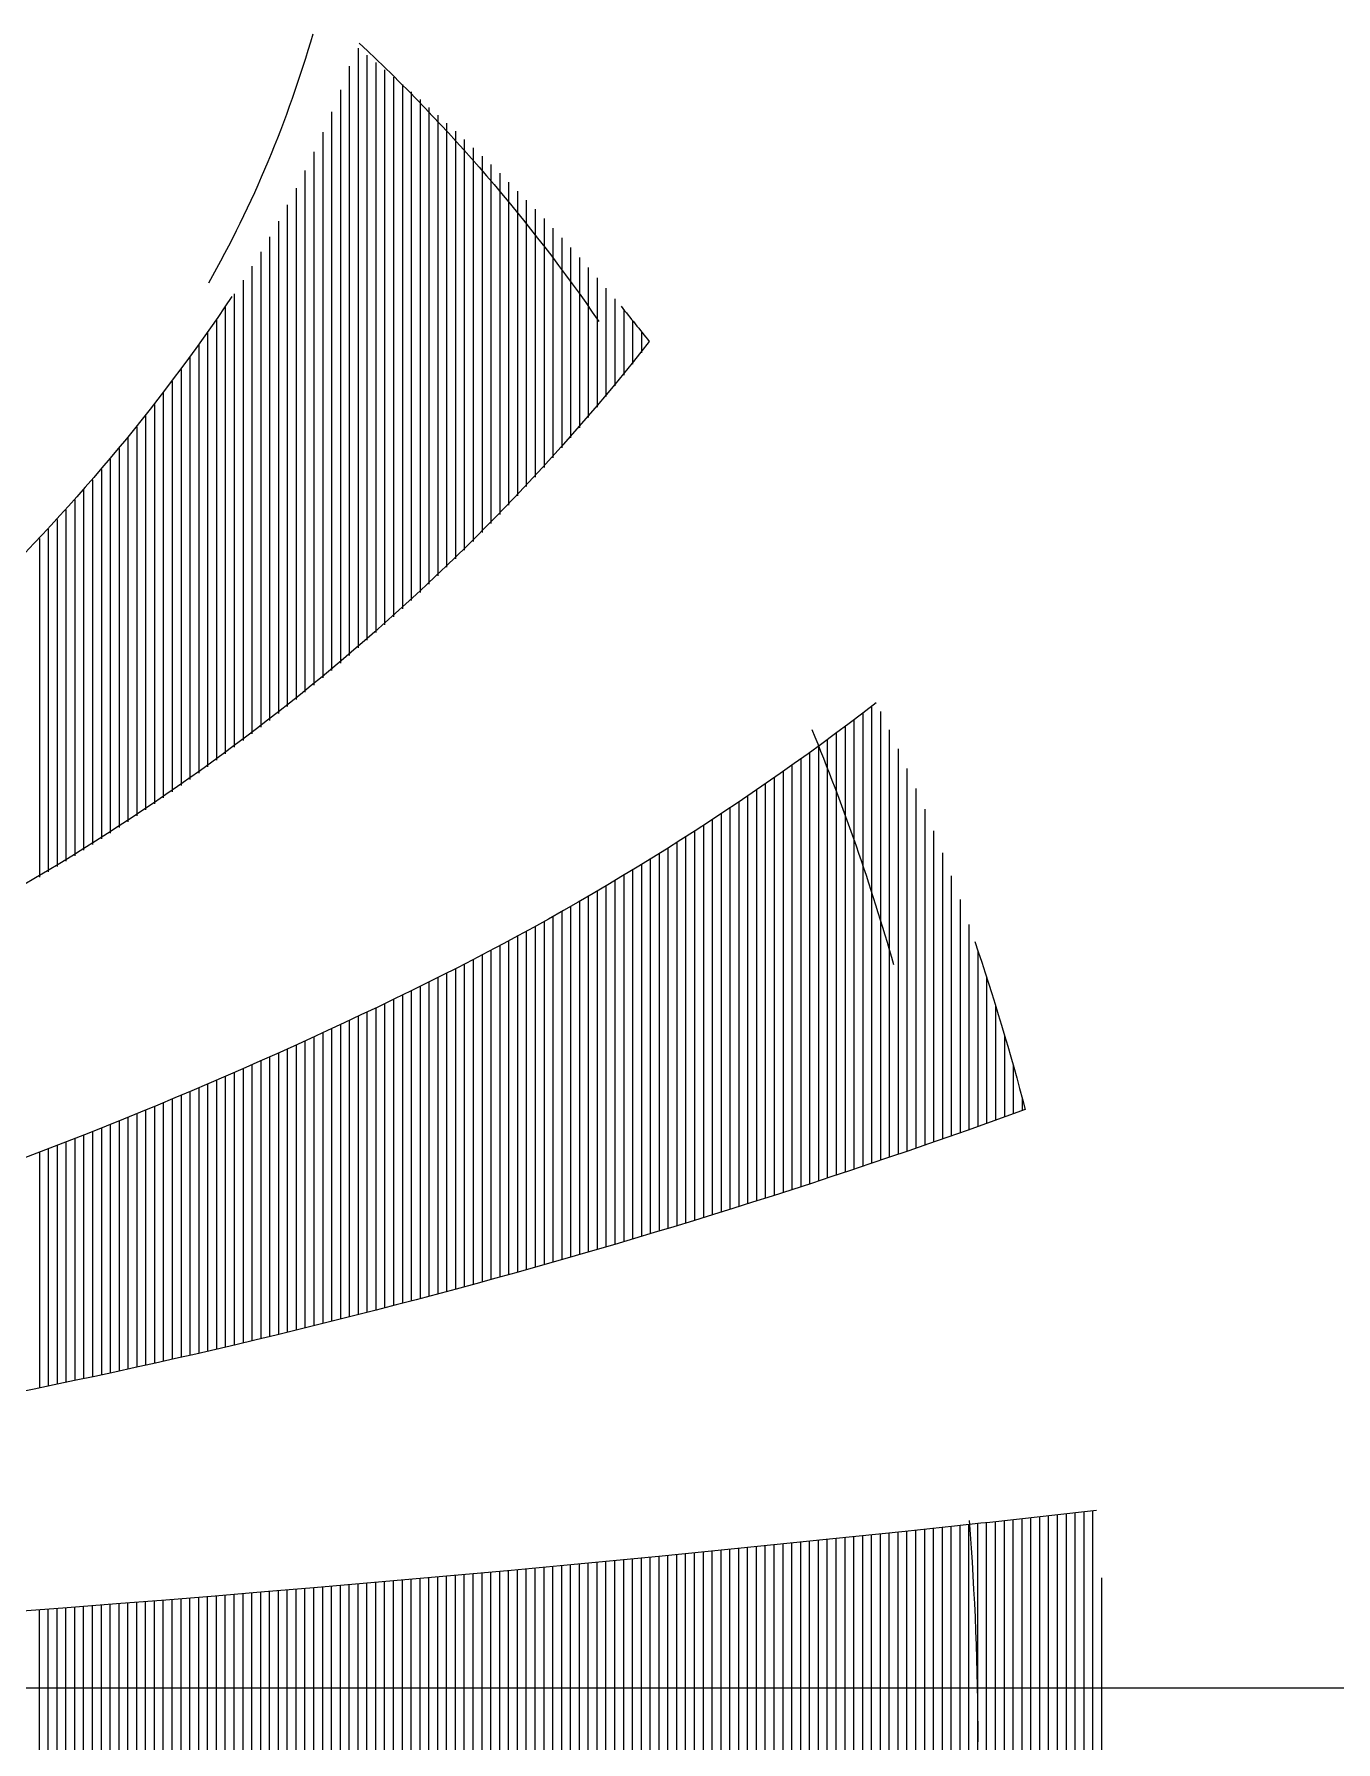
# Model space of a CAD drawing. Header units: millimetres. Extents: x -129 to 3172, y -143 to 919.
# Drawn here: x -51.93173 to -51.92743, y 35.18636 to 35.192 of the extents above; entities that cross this region are included whole.
import ezdxf

# ---------------------------------------------------------------- set-up
doc = ezdxf.new("R2010")
doc.units = ezdxf.units.MM
doc.header["$LTSCALE"] = 0.1
doc.layers.add('E-GENERAL', color=8, linetype='Continuous')

# ---------------------------------------------------------------- blocks, each defined once
blk = doc.blocks.new('AUDIT_I_120515110311-0')
at = {"color": 0}
for centre, radius, start, end in [((2.227042382415675, 0.3174610329792813), 0.007735167211779, 143.1301023515651, 144.3249164006241), ((2.229173973750673, 0.316798832448967), 0.0099672494595934, 162.7420614859016, 166.4473228851463), ((2.225493855510646, 0.3669748225497642), 0.0497151907381829, 262.7774601473707, 263.3361379169091)]:
    blk.add_arc(centre, radius, start, end, dxfattribs=at)
blk = doc.blocks.new('*X75')
at = {"color": 0}
for p, q in [((61.81067612242082, 97.4), (69.89294717258939, 97.4)), ((60.42539099744624, 97.2), (71.54377075902231, 97.2)), ((60.45062686815139, 97), (71.51853488831705, 97)), ((60.47573917191335, 96.8), (71.4934225845551, 96.8)), ((60.50072793703669, 96.6), (71.46843381943165, 96.6)), ((60.52559319167847, 96.4), (71.44356856478987, 96.4)), ((60.55033496384807, 96.2), (71.4188267926204, 96.2)), ((60.57495328140692, 96), (71.39420847506143, 96)), ((60.59944817206986, 95.8), (71.3697135843986, 95.8)), ((60.62381966340375, 95.6), (71.34534209306469, 95.6)), ((60.64806778282912, 95.4), (71.32109397363932, 95.4)), ((60.67219255761916, 95.2), (71.2969691988493, 95.2)), ((60.69619401490046, 95), (71.27296774156785, 95)), ((60.72007218165333, 94.80000000000003), (71.24908957481512, 94.80000000000003)), ((60.74382708471137, 94.6), (71.22533467175708, 94.6)), ((60.76745875076188, 94.4), (71.20170300570645, 94.4)), ((60.79096720634641, 94.2), (71.17819455012193, 94.2)), ((60.8143559499565, 94), (71.15480580651183, 94)), ((60.83766636899373, 93.8), (71.13149538747462, 93.8)), ((60.86091050862797, 93.6), (71.10825124784037, 93.6)), ((60.88408837641418, 93.4), (71.08507338005415, 93.4)), ((60.90719997988526, 93.2), (71.06196177658308, 93.2)), ((60.9302453265509, 93), (71.03891642991744, 93)), ((60.95322442389897, 92.8), (71.01593733256937, 92.8)), ((60.9761372793937, 92.6), (70.99302447707464, 92.6)), ((60.99898390047747, 92.4), (70.97017785599088, 92.4)), ((61.0217642945695, 92.2), (70.94739746189884, 92.2)), ((61.04447846906669, 92), (70.92468328740166, 92)), ((61.06712643134324, 91.8), (70.9020353251251, 91.8)), ((61.08970818875103, 91.6), (70.87945356771729, 91.6)), ((61.11222374861881, 91.4), (70.85693800784951, 91.4)), ((61.13467311825343, 91.2), (70.8344886382149, 91.2)), ((61.15705630493857, 91), (70.81210545152977, 91)), ((61.17937331593566, 90.8), (70.78978844053267, 90.8)), ((61.20162415848381, 90.6), (70.76753759798453, 90.6)), ((61.2238088397994, 90.4), (70.74535291666893, 90.4)), ((61.24592736707609, 90.2), (70.72323438939225, 90.2)), ((61.26797974748547, 90), (70.70118200898288, 90)), ((61.28996598817639, 89.80000000000003), (70.67919576829195, 89.80000000000003)), ((61.31188609627542, 89.59999999999998), (70.65727566019291, 89.59999999999998)), ((61.33374007888619, 89.40000000000003), (70.63542167758237, 89.40000000000003)), ((61.35552794309067, 89.19999999999997), (70.61363381337763, 89.19999999999997)), ((61.37724969594774, 89), (70.59191206052058, 89)), ((61.3989053444941, 88.8), (70.57025641197447, 88.8)), ((61.420494895744, 88.60000000000002), (70.54866686072432, 88.60000000000002)), ((61.44201835668991, 88.40000000000002), (70.52714339977865, 88.40000000000002)), ((61.46347573430057, 88.2), (70.50568602216799, 88.2)), ((61.48486703552316, 88), (70.48429472094517, 88)), ((61.50619226728304, 87.80000000000003), (70.4629694891853, 87.80000000000003)), ((61.52745143648235, 87.60000000000004), (70.44171031998599, 87.60000000000004)), ((61.54864455000097, 87.4), (70.42051720646737, 87.4)), ((61.56977161469693, 87.2), (70.39939014177139, 87.2)), ((61.5908326374056, 87), (70.37832911906298, 87)), ((61.61182762493989, 86.80000000000004), (70.35733413152866, 86.80000000000004)), ((61.63275658409065, 86.60000000000002), (70.33640517237768, 86.60000000000002)), ((61.65361952162675, 86.4), (70.3155422348416, 86.4)), ((61.67441644429437, 86.2), (70.29474531217397, 86.2)), ((61.69514735881739, 86), (70.27401439765094, 86)), ((61.7158122718979, 85.80000000000003), (70.25334948457042, 85.80000000000003)), ((61.73641119021499, 85.6), (70.23275056625357, 85.6)), ((61.75694412042594, 85.4), (70.2122176360424, 85.4)), ((61.7774110691664, 85.20000000000002), (70.1917506873019, 85.20000000000002)), ((61.79781204304891, 85), (70.17134971341943, 85)), ((61.81814704866382, 84.80000000000003), (70.15101470780449, 84.80000000000003)), ((61.83841609258024, 84.59999999999998), (70.13074566388809, 84.59999999999998)), ((61.858619181344, 84.40000000000003), (70.11054257512455, 84.40000000000003)), ((61.8787563214796, 84.19999999999997), (70.09040543498895, 84.19999999999997)), ((61.89882751948879, 84), (70.07033423697976, 84)), ((61.91883278185152, 83.8), (70.05032897461683, 83.8)), ((61.9387721150256, 83.60000000000002), (70.03038964144298, 83.60000000000002)), ((61.95864552544639, 83.40000000000002), (70.01051623102217, 83.40000000000002)), ((61.97845301952771, 83.2), (69.99070873694086, 83.2)), ((61.99819460366074, 83), (69.9709671528076, 83)), ((62.01787028421496, 82.80000000000003), (69.95129147225337, 82.80000000000003)), ((62.03748006753767, 82.60000000000002), (69.93168168893067, 82.60000000000002)), ((62.05702395995354, 82.4), (69.9121377965148, 82.4)), ((62.07650196776603, 82.2), (69.8926597887023, 82.2)), ((62.09591409725635, 82), (69.87324765921198, 82)), ((62.11526035468342, 81.80000000000003), (69.85390140178492, 81.80000000000003)), ((62.13454074628407, 81.60000000000002), (69.83462101018449, 81.60000000000002)), ((62.1537552782729, 81.4), (69.81540647819541, 81.4)), ((62.17290395684383, 81.2), (69.79625779962453, 81.2)), ((62.19198678816701, 81), (69.77717496830132, 81)), ((62.21100377839185, 80.80000000000003), (69.7581579780765, 80.80000000000003)), ((62.22995493364532, 80.6), (69.73920682282301, 80.6)), ((62.24884026003222, 80.4), (69.72032149643609, 80.4)), ((62.26765976363572, 80.20000000000002), (69.70150199283262, 80.20000000000002)), ((62.2864134505171, 80), (69.68274830595124, 80)), ((62.30510132671543, 79.80000000000003), (69.66406042975291, 79.80000000000003)), ((62.32372339824769, 79.59999999999998), (69.64543835822064, 79.59999999999998)), ((62.34227967110975, 79.40000000000002), (69.6268820853586, 79.40000000000002)), ((62.36077015127467, 79.2), (69.60839160519367, 79.2)), ((62.37919484469421, 79), (69.58996691177413, 79)), ((62.39755375729806, 78.80000000000003), (69.57160799917028, 78.80000000000003)), ((62.41584689499359, 78.60000000000002), (69.55331486147475, 78.60000000000002)), ((62.43407426366728, 78.4), (69.53508749280103, 78.4)), ((62.45223586918267, 78.2), (69.51692588728565, 78.2)), ((62.47033171738214, 78), (69.49883003908622, 78)), ((62.48836181408615, 77.80000000000003), (69.48079994238218, 77.80000000000003)), ((62.50632616509301, 77.60000000000002), (69.46283559137532, 77.60000000000002)), ((62.52422477617983, 77.40000000000002), (69.44493698028873, 77.40000000000002)), ((62.54205765310075, 77.2), (69.42710410336758, 77.2)), ((62.55982480158944, 77), (69.40933695487888, 77)), ((62.57752622735711, 76.80000000000003), (69.39163552911123, 76.80000000000003)), ((62.59516193609306, 76.60000000000002), (69.37399982037527, 76.60000000000002)), ((62.61273193346506, 76.4), (69.35642982300328, 76.4)), ((62.63023622511945, 76.2), (69.33892553134889, 76.2)), ((62.64767481668014, 76), (69.3214869397882, 76)), ((62.66504771374911, 75.8), (69.30411404271922, 75.8)), ((62.68235492190797, 75.60000000000002), (69.28680683456035, 75.60000000000002)), ((62.69959644671508, 75.4), (69.26956530975326, 75.4)), ((62.7167722937079, 75.2), (69.25238946276045, 75.2)), ((62.73388246840204, 75), (69.2352792880663, 75)), ((62.75092697629133, 74.8), (69.218234780177, 74.8)), ((62.76790582284774, 74.59999999999998), (69.20125593362057, 74.59999999999998)), ((62.78481901352211, 74.40000000000002), (69.18434274294621, 74.40000000000002)), ((62.80166655374296, 74.2), (69.16749520272538, 74.2)), ((62.81844844891747, 74), (69.15071330755086, 74)), ((62.83516470443101, 73.79999999999998), (69.13399705203733, 73.79999999999998)), ((62.85181532564776, 73.60000000000002), (69.11734643082059, 73.60000000000002)), ((62.86840031790916, 73.4), (69.10076143855918, 73.4))]:
    blk.add_line(p, q, dxfattribs=at)
blk = doc.blocks.new('*X74')
at = {"color": 0}
for p, q in [((49.18951568244485, 95.4), (50.37875203180951, 95.4)), ((49.98165179393874, 95.6), (50.29989149920945, 95.6)), ((47.71531879672797, 95), (50.5354751216323, 95)), ((48.43566282301536, 95.2), (50.45727971782539, 95.2)), ((46.36046384840933, 94.6), (50.69087132186728, 94.6)), ((47.02463697960015, 94.80000000000003), (50.61333880395014, 94.80000000000003)), ((45.10968350964046, 94.2), (50.84494507483522, 94.2)), ((45.72154431533122, 94.4), (50.76807322886393, 94.4)), ((43.95693373431142, 93.8), (50.99770076549558, 93.8)), ((44.52230263051946, 94), (50.92148740611444, 94)), ((42.8842591733195, 93.4), (51.14914272217828, 93.4)), ((43.41150550343579, 93.6), (51.07358569225593, 93.6)), ((41.87848045900786, 93), (51.29927521730076, 93)), ((42.37368608989998, 93.2), (51.22437238757323, 93.2)), ((40.92975256822682, 92.6), (51.44810246807161, 92.6)), ((41.39750299880858, 92.8), (51.37385173679223, 92.8)), ((40.47434373018272, 92.4), (51.52202792977664, 92.4)), ((40.3503094437045, 92.2), (51.59562863718018, 92.2)), ((40.51694354198373, 92), (51.66890510221083, 92)), ((40.68212384054532, 91.8), (51.74185783347351, 91.8)), ((40.84586574059868, 91.6), (51.81448733627013, 91.6)), ((41.00818429526714, 91.4), (51.88679411261958, 91.4)), ((41.16909422021215, 91.2), (51.95877866127796, 91.2)), ((41.32860990383834, 91), (52.03044147775829, 91)), ((41.486745417099, 90.8), (52.10178305435032, 90.8)), ((41.64351452292171, 90.6), (52.1728038801399, 90.6)), ((41.79893068527118, 90.4), (52.24350444102825, 90.4)), ((41.95300707786687, 90.2), (52.31388521975116, 90.2)), ((42.10575659257083, 90), (52.3839466958979, 90)), ((42.25719184746129, 89.80000000000003), (52.45368934592978, 89.80000000000003)), ((42.40732519460602, 89.59999999999998), (52.52311364319897, 89.59999999999998)), ((42.55616872754905, 89.40000000000003), (52.59222005796678, 89.40000000000003)), ((42.70373428852344, 89.19999999999997), (52.66100905742186, 89.19999999999997)), ((42.8500334754027, 89), (52.72948110569807, 89)), ((42.9950776484017, 88.8), (52.79763666389277, 88.8)), ((43.13887793653859, 88.60000000000002), (52.86547619008412, 88.60000000000002)), ((43.28144524386747, 88.40000000000002), (52.93300013934874, 88.40000000000002)), ((43.42279025549226, 88.2), (53.00020896377919, 88.2)), ((43.56292344337075, 88), (53.06710311250092, 88)), ((43.70185507191759, 87.80000000000003), (53.13368303168961, 87.80000000000003)), ((43.83959520341503, 87.60000000000004), (53.19994916458774, 87.60000000000004)), ((43.97615370323896, 87.4), (53.26590195152157, 87.4)), ((44.11154024490826, 87.2), (53.33154182991758, 87.2)), ((44.2457643149645, 87), (53.39686923431877, 87)), ((44.37883521768877, 86.80000000000004), (53.46188459640107, 86.80000000000004)), ((44.51076207966265, 86.60000000000002), (53.52658834498948, 86.60000000000002)), ((44.64155385417901, 86.4), (53.59098090607381, 86.4)), ((44.77121932550896, 86.2), (53.65506270282457, 86.2)), ((44.89976711303055, 86), (53.7188341556087, 86)), ((45.02720567522468, 85.80000000000003), (53.78229568200499, 85.80000000000003)), ((45.15354331354325, 85.6), (53.84544769681936, 85.6)), ((45.27878817615451, 85.4), (53.90829061210022, 85.4)), ((45.40294826157055, 85.20000000000002), (53.97082483715347, 85.20000000000002)), ((45.52603142216098, 85), (54.03305077855745, 85)), ((45.64804536755771, 84.80000000000003), (54.09496884017759, 84.80000000000003)), ((45.76899766795412, 84.59999999999998), (54.15657942318128, 84.59999999999998)), ((45.88889575730332, 84.40000000000003), (54.21788292605225, 84.40000000000003)), ((46.00774693641881, 84.19999999999997), (54.27887974460492, 84.19999999999997)), ((46.12555837598126, 84), (54.33957027199877, 84)), ((46.24233711945466, 83.8), (54.39995489875233, 83.8)), ((46.35809008591553, 83.60000000000002), (54.46003401275712, 83.60000000000002)), ((46.47282407279778, 83.40000000000002), (54.51980799929174, 83.40000000000002)), ((46.58654575855661, 83.2), (54.57927724103524, 83.2)), ((46.69926170525439, 83), (54.63844211808098, 83)), ((46.81097836107079, 82.80000000000003), (54.69730300795005, 82.80000000000003)), ((46.92170206274053, 82.60000000000002), (54.75586028560448, 82.60000000000002)), ((47.03143903792038, 82.4), (54.8141143234605, 82.4)), ((47.14019540748894, 82.2), (54.87206549140174, 82.2)), ((47.24797718778029, 82), (54.92971415679207, 82)), ((47.35479029275501, 81.80000000000003), (54.9870606844885, 81.80000000000003)), ((47.46082383717268, 81.60000000000002), (55.04410543685398, 81.60000000000002)), ((47.56627858484995, 81.4), (55.10084877376977, 81.4)), ((47.67115666855872, 81.2), (55.15729105264819, 81.2)), ((47.77546013260329, 81), (55.21343262844492, 81)), ((47.87919100051482, 80.80000000000003), (55.26927385367116, 80.80000000000003)), ((47.98235127530371, 80.6), (55.32481507840593, 80.6)), ((48.0849429397076, 80.4), (55.38005665030789, 80.4)), ((48.18696795643521, 80.20000000000002), (55.43499891462754, 80.20000000000002)), ((48.28842826840642, 80), (55.48964221421877, 80)), ((48.38932579898815, 79.80000000000003), (55.54398688955072, 79.80000000000003)), ((48.4896624522263, 79.59999999999998), (55.5980332787193, 79.59999999999998)), ((48.5894401130742, 79.40000000000002), (55.6517817174587, 79.40000000000002)), ((48.68866064761713, 79.2), (55.70523253915275, 79.2)), ((48.78732590329292, 79), (55.75838607484614, 79)), ((48.88543770910965, 78.80000000000003), (55.8112426532557, 78.80000000000003)), ((48.98299787585912, 78.60000000000002), (55.86380260078138, 78.60000000000002)), ((49.08000819632741, 78.4), (55.91606624151717, 78.4)), ((49.17647044550154, 78.2), (55.96803389726201, 78.2)), ((49.27238638077338, 78), (56.01970588753061, 78)), ((49.3677577421399, 77.80000000000003), (56.07108252956393, 77.80000000000003)), ((49.46258625240034, 77.60000000000002), (56.12216413833988, 77.60000000000002)), ((49.55687361735029, 77.40000000000002), (56.17295102658363, 77.40000000000002)), ((49.6506215259726, 77.2), (56.22344350477814, 77.2)), ((49.74383165062547, 77), (56.27364188117431, 77)), ((49.83650564722736, 76.80000000000003), (56.3235464618011, 76.80000000000003)), ((49.92864515543907, 76.60000000000002), (56.37315755047572, 76.60000000000002)), ((50.02025179884291, 76.4), (56.42247544881354, 76.4)), ((50.11132718511944, 76.2), (56.47150045623789, 76.2)), ((50.20187290622086, 76), (56.52023286998994, 76)), ((50.2918905385421, 75.8), (56.56867298513843, 75.8)), ((50.38138164308914, 75.60000000000002), (56.61682109458908, 75.60000000000002)), ((50.47034776564501, 75.4), (56.66467748909443, 75.4)), ((50.55879043693261, 75.2), (56.71224245726282, 75.2)), ((50.64671117277564, 75), (56.75951628556814, 75)), ((50.73411147425679, 74.8), (56.80649925835879, 74.8)), ((50.82099282787353, 74.59999999999998), (56.85319165786703, 74.59999999999998)), ((50.90735670569165, 74.40000000000002), (56.89959376421783, 74.40000000000002)), ((50.99320456549619, 74.2), (56.94570585543806, 74.2)), ((51.07853785094042, 74), (56.99152820746532, 74)), ((51.16335799169232, 73.79999999999998), (57.03706109415671, 73.79999999999998)), ((51.247666403579, 73.60000000000002), (57.08230478729757, 73.60000000000002)), ((51.33146448872887, 73.4), (57.1272595566101, 73.4))]:
    blk.add_line(p, q, dxfattribs=at)
blk = doc.blocks.new('*X73')
at = {"color": 0}
for p, q in [((31.12018407384653, 87), (31.64586328174714, 87)), ((30.577302119053, 86.60000000000002), (32.1892937027033, 86.60000000000002)), ((30.84688492868755, 86.80000000000004), (31.91944560199077, 86.80000000000004)), ((30.05030370341951, 86.2), (32.71817245621098, 86.2)), ((30.3115800113411, 86.4), (32.45550503872666, 86.4)), ((29.54066921149477, 85.80000000000003), (33.23322565336497, 85.80000000000003)), ((29.79337790499304, 86), (32.97738449285513, 86)), ((29.04740624386572, 85.4), (33.73511469849968, 85.4)), ((29.29205167733831, 85.6), (33.48577666258805, 85.6)), ((28.56958682823854, 85), (34.22444410002285, 85)), ((28.8066202227245, 85.20000000000002), (33.98131360696954, 85.20000000000002)), ((28.10637778326673, 84.59999999999998), (34.70176810483629, 84.59999999999998)), ((28.33620475320301, 84.80000000000003), (34.46457393912274, 84.80000000000003)), ((27.65702768880607, 84.19999999999997), (35.1675963661909, 84.19999999999997)), ((27.88001444569106, 84.40000000000003), (34.93608895410204, 84.40000000000003)), ((27.22085608201395, 83.8), (35.62239881193588, 83.8)), ((27.43733458894313, 84), (35.39634787833934, 84)), ((26.79724443087508, 83.40000000000002), (36.06660984704675, 83.40000000000002)), ((27.00751671724598, 83.60000000000002), (35.84580239005399, 83.60000000000002)), ((26.3856285398301, 83), (36.50063199858062, 83)), ((26.58997033785086, 83.2), (36.28487053085024, 83.2)), ((25.98549211884549, 82.60000000000002), (36.92483909102061, 82.60000000000002)), ((26.18415594792558, 82.80000000000003), (36.71394010595544, 82.80000000000003)), ((25.59636130492526, 82.2), (37.33957902401189, 82.2)), ((25.78957910320563, 82.4), (37.13337165262082, 82.4)), ((25.21779996889421, 81.80000000000003), (37.74517621178586, 81.80000000000003)), ((25.40578535073116, 82), (37.543501041978, 82)), ((25.03235587641146, 81.60000000000002), (37.94464176827807, 81.60000000000002)), ((24.66890374773548, 81.2), (38.33708697029765, 81.2)), ((24.84940567392469, 81.4), (38.14193373338336, 81.4)), ((24.31507065495672, 80.80000000000003), (38.72111122229844, 80.80000000000003)), ((24.4908061783396, 81), (38.53013523456876, 81)), ((24.14165639558214, 80.6), (38.91004661565899, 80.6)), ((24.58500173109539, 80.4), (39.09697212590464, 80.4)), ((25.16308536907401, 80.20000000000002), (39.28191753404494, 80.20000000000002)), ((25.70316944164987, 80), (39.46491172933377, 80)), ((26.21121239847694, 79.80000000000003), (39.64598274571562, 79.80000000000003)), ((26.69173001021308, 79.59999999999998), (39.82515779636064, 79.59999999999998)), ((27.14824265941143, 79.40000000000002), (40.00246330640943, 79.40000000000002)), ((27.58355856547677, 79.2), (40.17792494403999, 79.2)), ((27.99996102591027, 79), (40.35156764996091, 79)), ((28.39933668481157, 78.80000000000003), (40.52341566542714, 78.80000000000003)), ((28.78326606658177, 78.60000000000002), (40.69349255886793, 78.60000000000002)), ((29.15308912303635, 78.4), (40.86182125121026, 78.4)), ((29.50995374344986, 78.2), (41.02842403997505, 78.2)), ((29.85485234955687, 78), (41.19332262221803, 78)), ((30.18864997081625, 77.80000000000003), (41.35653811638253, 77.80000000000003)), ((30.5131768662066, 77.60000000000002), (41.51809108312646, 77.60000000000002)), ((30.83159006478356, 77.40000000000002), (41.67800154518192, 77.40000000000002)), ((31.1442556488047, 77.2), (41.83628900630183, 77.2)), ((31.45139010456745, 77), (41.99297246934404, 77)), ((31.75319562839016, 76.80000000000003), (42.14807045354125, 76.80000000000003)), ((32.04986141821777, 76.60000000000002), (42.30160101100014, 76.60000000000002)), ((32.34156481849338, 76.4), (42.45358174247207, 76.4)), ((32.62847233819271, 76.2), (42.60402981243396, 76.2)), ((32.9107405588036, 76), (42.75296196351599, 76)), ((33.18851694646892, 75.8), (42.90039453031027, 75.8)), ((33.46194058038849, 75.60000000000002), (43.04634345259271, 75.60000000000002)), ((33.73114280781036, 75.4), (43.1908242879881, 75.4)), ((33.99624783446789, 75.2), (43.33385222410714, 75.2)), ((34.25737325808255, 75), (43.47544209018167, 75)), ((34.51463055151062, 74.8), (43.61560836822325, 74.8)), ((34.76812550123166, 74.59999999999998), (43.75436520372911, 74.59999999999998)), ((35.01795860612951, 74.40000000000002), (43.89172641595695, 74.40000000000002)), ((35.26422544087993, 74.2), (44.02770550779048, 74.2)), ((35.50701698771572, 74), (44.16231567521461, 74)), ((35.74641993987357, 73.79999999999998), (44.29556981641937, 73.79999999999998)), ((35.9825169796265, 73.60000000000002), (44.42748054055014, 73.60000000000002)), ((36.21538703345957, 73.4), (44.55806017612068, 73.4))]:
    blk.add_line(p, q, dxfattribs=at)
blk = doc.blocks.new('grupo electrogeno')
at = {"layer": 'E-GENERAL'}
blk.add_line((-163.9936195929199, 149.9902659905808), (-164.1241479082733, 149.9902659905808), dxfattribs=at)
for centre, major_axis, ratio, start_param, end_param in [((-164.0462086612279, 149.9904432713178), (0.0065579439330821, 0.006557943933082002), 0.9999999999997219, 5.418943165857353, 5.497787143781999), ((-164.0474446516769, 149.907814646391), (0.0899051269616338, 2.0132e-12), 0.9173503985278452, 1.454489992521529, 1.570796326774351), ((-164.0447897136528, 149.9697854782233), (-0.0217733363231739, 2.78e-12), 0.9173503984648356, 4.335558509562037, 4.536854039036137), ((-164.0456588034338, 149.9761358447064), (0.0146051650011437, 4.0067e-12), 0.9173503985497607, 1.082218214939759, 1.354073718657416), ((-164.0429389784289, 149.9808296101433), (-0.0088105463174174, 3.3803e-12), 0.9173503984756036, 4.013313873400836, 4.223810869195169), ((-164.0441339833815, 149.9898520208443), (0.005089347177184801, 0.005089347177184801), 0.9999999997020518, 5.106030221698087, 5.220162569629529), ((-164.044118960018, 149.9818109133821), (-0.0075073118970359, 1.1654e-12), 0.9173503984951756, 3.763714609605028, 4.170184953597027), ((-164.0450381401949, 149.9824982264408), (0.0066217787300215, 2.956e-13), 0.9173503984951132, 0.5504651709893122, 0.97711897167144), ((-164.0428180279123, 149.9889466266388), (-0.0039773674865045, 0.0039773674865045), 0.9999999997710657, 3.108491008225799, 3.324355340649201), ((-164.0428194017888, 149.9837474196712), (0.0027164894117442, 0.0027164894117442), 0.9999999999723016, 5.778156038447628, 6.010571234349344)]:
    blk.add_ellipse(centre, major_axis=major_axis, ratio=ratio, start_param=start_param, end_param=end_param, dxfattribs=at)
at = {"layer": 'E-GENERAL', "xscale": 0.9732999999998808, "yscale": 0.8928571428571102, "rotation": 180}
blk.add_blockref('AUDIT_I_120515110311-0', (-161.8765536325765, 150.2732993717186), dxfattribs=at)
at = {"layer": 'E-GENERAL', "xscale": 0.0001339285716995, "yscale": 0.0001459950002953, "zscale": 0.0001500000003034, "rotation": 270}
blk.add_blockref('*X75', (-164.0507454072915, 149.9992627103777), dxfattribs=at)
at = {"layer": 'E-GENERAL', "extrusion": (0, 0, -1), "xscale": 0.0001339285716995, "yscale": 0.0001459950002953, "zscale": -0.00015, "rotation": 90}
for name in ['*X74', '*X73']:
    blk.add_blockref(name, (164.0507454072915, 149.9816238322578), dxfattribs=at)
blk = doc.blocks.new('A$C1F186A80')
at = {"xscale": -1, "rotation": 180}
blk.add_blockref('grupo electrogeno', (165.3067234697929, 151.3561508176552), dxfattribs=at)

msp = doc.modelspace()

# ---------------------------------------------------------------- block references
msp.add_blockref('A$C1F186A80', (-53.19840421132506, 33.82065537134702))

doc.saveas('drawing.dxf')
